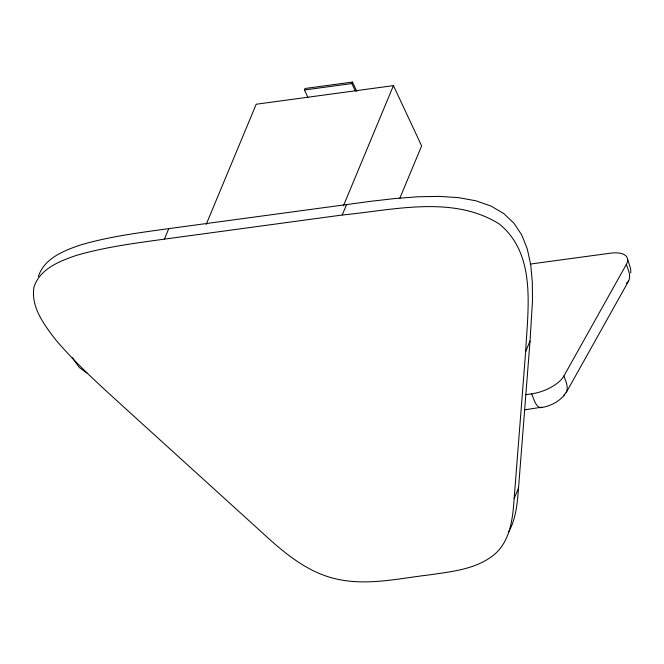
<?xml version="1.0" encoding="UTF-8"?>
<svg xmlns="http://www.w3.org/2000/svg" width="664" height="664" viewBox="0 0 664 664"><rect width="100%" height="100%" fill="white"/><g stroke="black" fill="none" stroke-linecap="round" stroke-linejoin="round"><path stroke-width="1" d="M525.664 351.53C527.78 308.984 536.877 254.519 499.253 223.967C452.632 194.784 393.345 210.131 342.226 215.012L164.406 239.131C134.684 243.265 104.754 247.049 75.895 255.557C59.345 261.259 39.823 268.854 33.98 287.097C30.669 306.926 43.841 324.223 55.129 339.08C75.613 363.474 99.401 384.755 122.873 406.177L262.255 532.711C283.719 552.514 307.2 572.459 336.44 579.008C367.499 586.08 399.23 578.327 430.181 574.783C452.616 571.447 477.258 569.181 495.195 553.801C510.574 539.882 512.782 517.995 514.152 498.531L525.664 351.53L530.038 341.022L532.47 300.933L532.329 282.117L530.71 264.637L527.257 248.834L521.713 234.931L513.87 223.104L503.627 213.459L490.945 206.039L475.856 200.794L458.475 197.631L438.995 196.378L417.689 196.785L394.889 198.544L371.027 201.267L168.78 228.623C139.058 232.757 109.128 236.542 80.269 245.049C63.719 250.751 44.197 258.337 38.354 276.589M508.358 532.486C516.077 519.007 517.322 503.179 518.526 488.023L530.038 341.022M164.406 239.131L168.78 228.623M206.172 224.457L256.213 104.24L393.445 85.615L421.623 145.889L399.778 198.362M307.947 97.45L304.452 89.98L305.075 88.486L352.468 82.054L356.825 91.391M355.331 91.018L351.845 83.548L352.468 82.054M343.404 205.84L393.445 85.615M342.226 215.012L346.6 204.504M514.152 498.531L518.526 488.023M563.827 395.055C570.185 390.449 566.068 381.808 563.894 376.023L626.31 264.479A26.983 12.052 -21.4 0 0 610.274 253.208L530.171 264.073M566.193 392.615L628.601 281.071C631.281 275.651 628.119 269.667 626.31 264.479M628.601 281.071L626.243 283.511M564.475 395.038C558.341 402.193 549.418 406.584 540.122 407.754C534.827 405.513 533.981 398.508 531.573 393.86L525.415 394.69M541.957 407.14L524.61 409.862M304.452 89.98L351.845 83.548M87.623 373.558L79.34 367.507L72.368 357.805M627.58 259.159L630.626 268.704L630.8 272.937M563.894 376.023A26.983 12.052 -21.4 0 1 531.573 393.86"/></g></svg>
